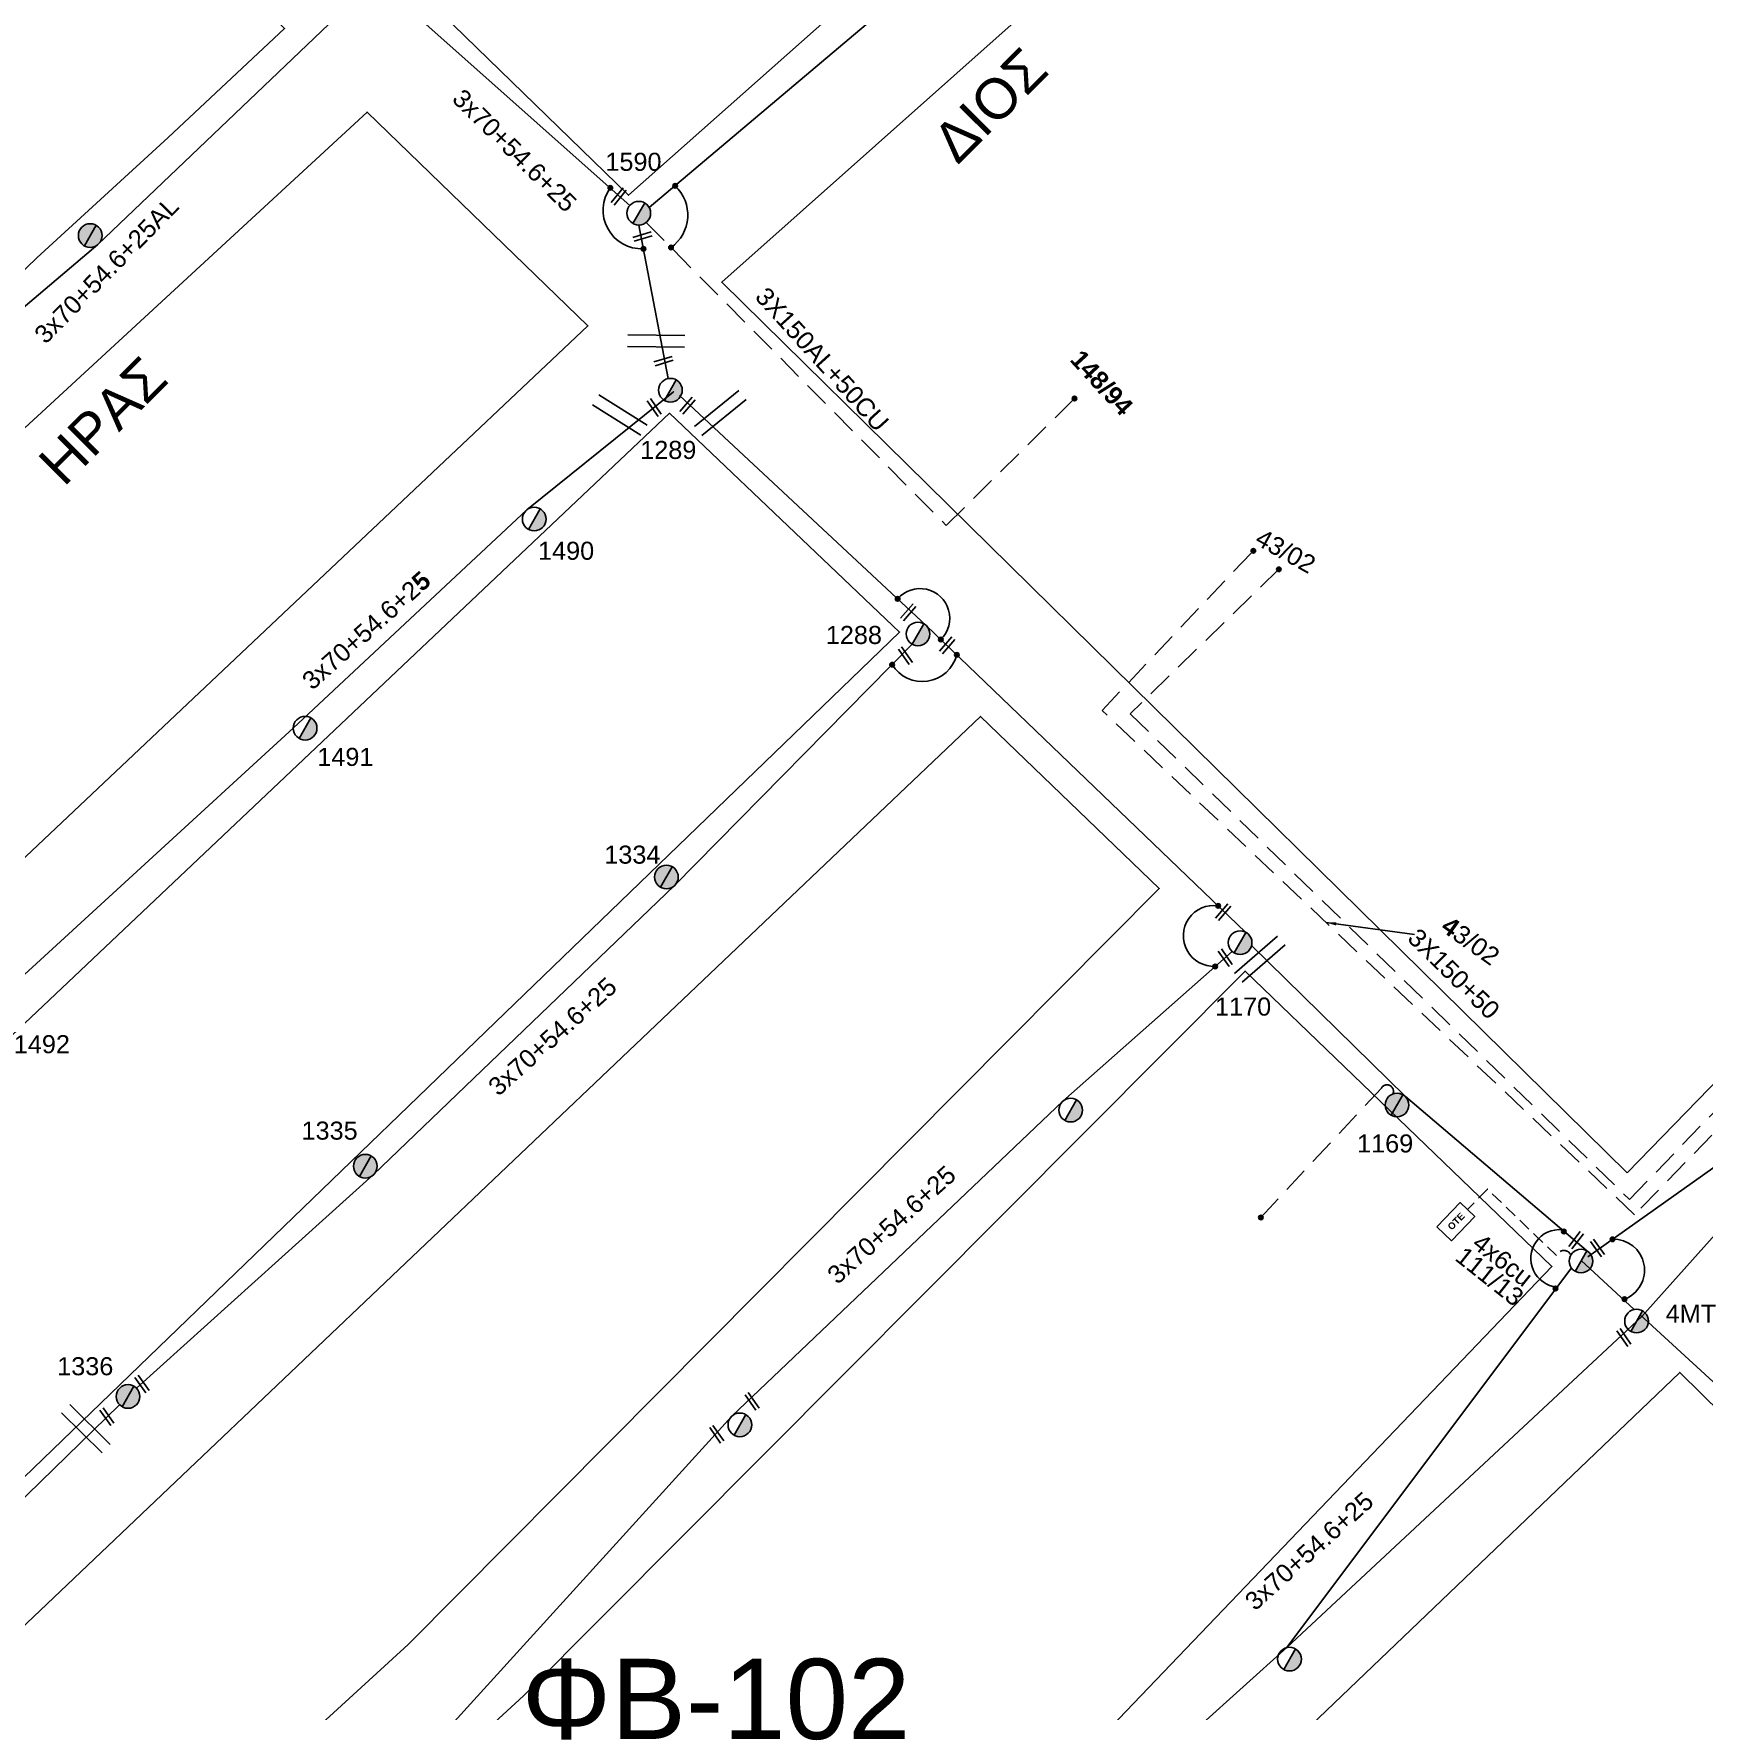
# Model space of a CAD drawing. Header units: millimetres. Extents: x -2449 to 2989, y 8 to 1056.
# Drawn here: x 1639.8 to 1806.2, y 552.8 to 720 of the extents above; entities that cross this region are included whole.
import ezdxf

# ---------------------------------------------------------------- set-up
doc = ezdxf.new("R2010")
doc.units = ezdxf.units.MM
doc.linetypes.add('DASHED', pattern=[19.05, 12.7, -6.35])
for name, color, linetype in [('Pillar OTE', 7, 'Continuous'), ('Άγνωστα', 7, 'Continuous'), ('Επιγραφές - Σχήματα', 7, 'Continuous'), ('Καλώδια ΧΤ   3x150AL+50CU', 7, 'DASHED'), ('Μηχανική τομή', 7, 'Continuous'), ('Στύλος Ξύλινος', 7, 'Continuous'), ('Στύλος Ξύλινος @ 1', 7, 'Continuous'), ('Στύλος ΦΜ', 7, 'Continuous'), ('Στύλος ΦΜ @ 1', 7, 'Continuous'), ('Συνδέσεις', 7, 'Continuous'), ('Συνεστραμμένα ΧΤ   3x70+54.6+25 AL', 7, 'SYN_LINE'), ('Τομή', 7, 'Continuous'), ('Υπόβαθρο ΔΕΗ', 7, 'Continuous'), ('Υπόγεια Καλώδια Δικτύου ΧΤ   .075', 7, 'DASHED'), ('Υπόγεια καλώδια Παροχών ΧΤ   4x6', 7, 'DASHED')]:
    doc.layers.add(name, color=color, linetype=linetype)
doc.styles.add('arial', font='arial.ttf')
doc.styles.get("Standard").update_dxf_attribs({"font": 'arial.ttf'})
doc.linetypes.add('SYN_LINE', pattern='A,0.5,-0.0001,["/\\/\\/\\/",Standard,S=0.1,R=0,X=0,Y=-0.05],-0.25', length=0.7501)
doc.dimstyles.new('ISO-25', dxfattribs={"dimtxt": 2.5, "dimasz": 2.5, "dimexe": 1.25, "dimexo": 0.625, "dimtad": 1, "dimtxsty": 'Standard', "dimcen": 2.5, "dimadec": 0, "dimazin": 0, "dimtfac": 1, "dimtmove": 0, "dimatfit": 3, "dimfxl": 1, "dimarcsym": 0})

# ---------------------------------------------------------------- blocks, each defined once
blk = doc.blocks.new('ΥΠΑΡΧΩΝ ΤΣΙΜΕΝΤΕΝΙΟΣ ΣΤΥΛΟΣ')
at = {"layer": 'Στύλος ΦΜ'}
blk.add_hatch(color=7, dxfattribs=at).paths.add_polyline_path([(-1.29, -2.28, 0.574793), (2.62, 0, 0.268822), (1.3, 2.27)])
at = {"layer": 'Στύλος ΦΜ', "color": 7}
blk.add_line((-1.29, -2.28), (1.3, 2.27), dxfattribs=at)
blk.add_circle((0, 0), 2.62, dxfattribs=at)
at = {"layer": 'Στύλος ΦΜ', "flags": 4}
for tag, p in [('ΑΡΙΘΜΟΣ', (-4.68, 8.05)), ('ΤΥΠΟΣ', (-4.91, 3.03))]:
    blk.add_attdef(tag, p, '', height=4, dxfattribs=at)
blk = doc.blocks.new('ΥΠΑΡΧΩΝ ΞΥΛΙΝΟΣ ΣΤΥΛΟΣ')
at = {"layer": 'Στύλος Ξύλινος'}
h = blk.add_hatch(color=7, dxfattribs=at)
h.paths.add_polyline_path([(-2.62, 0, 0.270008), (-1.29, -2.28), (1.3, 2.27, 0.576266)])
h.paths.add_polyline_path([(-1.29, -2.28, 0.574793), (2.62, 0, 0.268822), (1.3, 2.27)])
at = {"layer": 'Στύλος Ξύλινος', "color": 7}
blk.add_line((-1.29, -2.28), (1.3, 2.27), dxfattribs=at)
blk.add_circle((0, 0), 2.62, dxfattribs=at)
at = {"layer": 'Στύλος Ξύλινος', "flags": 4}
for tag, p in [('ΑΡΙΘΜΟΣ', (-4.91, 8.6)), ('ΤΥΠΟΣ', (-4.85, 3.39))]:
    blk.add_attdef(tag, p, '', height=4, dxfattribs=at)
blk = doc.blocks.new('ΤΟΜΗ')
at = {"layer": 'Τομή', "ltscale": 40}
for p, q in [((-5.68, 0), (5.68, 0)), ((5.68, -2.33), (-5.68, -2.33))]:
    blk.add_line(p, q, dxfattribs=at)
blk = doc.blocks.new('_ΣΥΝΔΕΣΗ')
at = {"layer": 'Συνδέσεις', "linetype": 'SYN_LINE', "ltscale": 40}
blk.add_hatch(color=256, dxfattribs=at).paths.add_polyline_path([(0.5, -0.01, 1), (-0.5, -0.01, 1)])
at = {"layer": 'Συνδέσεις'}
blk.add_circle((0, -0.01), 0.5, dxfattribs=at)
blk = doc.blocks.new('ΜΗΧΑΝΙΚΗ ΤΟΜΗ')
at = {"layer": 'Μηχανική τομή', "ltscale": 40}
for p, q in [((-1.89, 0.78), (1.89, 0.78)), ((1.89, 0), (-1.89, 0))]:
    blk.add_line(p, q, dxfattribs=at)
blk = doc.blocks.new('PILLAR ΟΤΕ')
at = {"layer": 'Pillar OTE', "ltscale": 40}
blk.add_lwpolyline([(-3.31, 2.02), (3.39, 2.02), (3.39, -1.99), (-3.31, -1.99)], close=True, dxfattribs=at)
at = {"layer": 'Pillar OTE', "insert": (-1.81, 0.71), "char_height": 1.3575, "width": 109.961, "attachment_point": 1}
blk.add_mtext('{\\fArial|b1|i0|c161|p34;OTE}', dxfattribs=at)

msp = doc.modelspace()

# ---------------------------------------------------------------- linework, layer by layer
at = {"layer": 'Άγνωστα', "color": 151, "linetype": 'SYN_LINE', "ltscale": 20}
msp.add_line((1794.6, 598.07), (1823.62, 618.71), dxfattribs=at)
at = {"layer": 'Άγνωστα', "color": 1, "linetype": 'SYN_LINE', "ltscale": 20}
msp.add_lwpolyline([(1700.06, 700.89), (1702.99, 685.58)], dxfattribs=at)
at = {"layer": 'Άγνωστα', "color": 30, "linetype": 'SYN_LINE', "ltscale": 20}
msp.add_lwpolyline([(1623.4, 559.03), (1648.34, 583.34)], dxfattribs=at)
at = {"layer": 'Επιγραφές - Σχήματα', "color": 85, "linetype": 'DASHED', "ltscale": 0.2}
msp.add_lwpolyline([(1762.02, 602), (1774.04, 614.89)], dxfattribs=at)
at = {"layer": 'Επιγραφές - Σχήματα', "color": 7, "ltscale": 0.15}
for centre, radius, start, end in [((1700.34, 702.36), 3.84, 144.2807, 272.6862), ((1700.96, 701.89), 3.98, 305.4702, 46.8305), ((1728.08, 661.7), 2.96, 314.4575, 139.0141), ((1728.3, 658.94), 3.54, 211.5875, 345.6572), ((1757.35, 630.05), 3.04, 81.7592, 272.4784)]:
    msp.add_arc(centre, radius, start, end, dxfattribs=at)
at = {"layer": 'Επιγραφές - Σχήματα', "color": 85, "linetype": 'DASHED', "ltscale": 0.2}
msp.add_arc((1774.59, 614.57), 0.64, 335.1367, 149.6049, dxfattribs=at)
at = {"layer": 'Επιγραφές - Σχήματα', "linetype": 'Continuous', "ltscale": 0.2}
for centre, radius, start, end in [((1791.77, 597.92), 2.86, 84.0703, 265.3166), ((1797.17, 596.74), 3.08, 290.4807, 92.0854)]:
    msp.add_arc(centre, radius, start, end, dxfattribs=at)
at = {"layer": 'Καλώδια ΧΤ   3x150AL+50CU', "color": 27, "ltscale": 0.2}
for points in [[(1700.79, 701.15), (1730.69, 670.95)], [(1730.69, 670.95), (1743.46, 683.59)]]:
    msp.add_lwpolyline(points, dxfattribs=at)
at = {"layer": 'Συνεστραμμένα ΧΤ   3x70+54.6+25 AL', "color": 1, "ltscale": 20}
for p, q in [((1646.18, 698.94), (1673.28, 724.82)), ((1619.73, 676.6), (1646.18, 698.94))]:
    msp.add_line(p, q, dxfattribs=at)
at = {"layer": 'Συνεστραμμένα ΧΤ   3x70+54.6+25 AL', "color": 151, "ltscale": 8}
msp.add_line((1799.23, 592.83), (1793.94, 597.7), dxfattribs=at)
at = {"layer": 'Συνεστραμμένα ΧΤ   3x70+54.6+25 AL', "color": 151, "ltscale": 20}
msp.add_line((1823.79, 570.24), (1799.81, 592.3), dxfattribs=at)
at = {"layer": 'Συνεστραμμένα ΧΤ   3x70+54.6+25 AL', "color": 27, "linetype": 'SYN_LINE', "ltscale": 20}
msp.add_lwpolyline([(1701.1, 702.62), (1737.12, 733.07), (1762.43, 755.34), (1799.44, 789.89)], dxfattribs=at)
at = {"layer": 'Συνεστραμμένα ΧΤ   3x70+54.6+25 AL', "color": 1, "linetype": 'SYN_LINE', "ltscale": 20}
msp.add_lwpolyline([(1674.71, 724.61), (1699.18, 702.85)], dxfattribs=at)
at = {"layer": 'Συνεστραμμένα ΧΤ   3x70+54.6+25 AL', "color": 30, "linetype": 'SYN_LINE', "ltscale": 20}
msp.add_lwpolyline([(1703.52, 684.27), (1703.52, 684.27), (1688.9, 672.51), (1665.64, 650.75), (1636.05, 623.66), (1596.68, 584.68)], dxfattribs=at)
at = {"layer": 'Συνεστραμμένα ΧΤ   3x70+54.6+25 AL', "color": 173, "linetype": 'SYN_LINE', "ltscale": 20}
for points in [[(1760.54, 630.4), (1728.68, 660.99), (1704.1, 683.89)], [(1650.03, 584.98), (1673.61, 606.23), (1703.63, 635.07), (1727.29, 659.12)], [(1759.17, 628.51), (1742.3, 613.57), (1709.32, 582.19), (1680.67, 550.63)]]:
    msp.add_lwpolyline(points, dxfattribs=at)
at = {"layer": 'Συνεστραμμένα ΧΤ   3x70+54.6+25 AL', "color": 85, "linetype": 'SYN_LINE', "ltscale": 20}
for points in [[(1761.1, 629.09), (1776.42, 614.04), (1794.68, 598.55)], [(1792.96, 596.97), (1764.63, 559.13), (1755.91, 551.29)]]:
    msp.add_lwpolyline(points, dxfattribs=at)
at = {"layer": 'Συνεστραμμένα ΧΤ   3x70+54.6+25 AL', "color": 7, "linetype": 'SYN_LINE', "ltscale": 20}
for points in [[(1799.99, 592.13), (1823.54, 618.5)], [(1764.63, 559.13), (1799.99, 592.13)]]:
    msp.add_lwpolyline(points, dxfattribs=at)
at = {"layer": 'Υπόβαθρο ΔΕΗ'}
for points in [[(1617.61, 782.98), (1700.4, 865.64), (1798.35, 791.97), (1699.03, 703.86), (1617.61, 782.98)], [(1798.51, 606.44), (1901.47, 712.32), (1808.28, 784.15), (1708.32, 695.18), (1798.51, 606.44)], [(1632.72, 552.28), (1630.97, 553.85), (1734.1, 651.92), (1751.91, 634.79), (1677.1, 559.44)], [(1688.59, 554.32), (1760.45, 626.55), (1791.02, 597.1), (1747.1, 551.24)], [(1839.51, 551.35), (1803.76, 586.55), (1721.11, 507.47)], [(1677.1, 559.44), (1647.36, 532.25)], [(1688.59, 554.32), (1655.99, 524.35), (1679.61, 495.23)]]:
    msp.add_lwpolyline(points, dxfattribs=at)
at = {"layer": 'Υπόβαθρο ΔΕΗ', "ltscale": 20}
for points in [[(1539.71, 648.08), (1563.12, 624.29), (1585.05, 645.19), (1590.18, 650.08), (1604.77, 663.87), (1623.23, 681.36), (1640.11, 697.62), (1653.19, 709.61), (1664.77, 720.47), (1642.9, 741.45), (1539.71, 648.08)], [(1570.31, 616.35), (1591.94, 593.55), (1694.99, 690.83), (1672.99, 712.14), (1606.87, 651.14), (1570.31, 616.35)], [(1600.54, 585.09), (1623.41, 561.28), (1726.03, 660.32), (1703.12, 682.13), (1600.54, 585.09)]]:
    msp.add_lwpolyline(points, dxfattribs=at)
at = {"layer": 'Υπόγεια Καλώδια Δικτύου ΧΤ   .075', "color": 173, "linetype": 'DASHED', "ltscale": 0.2}
for points in [[(1858.33, 742.45), (1866.13, 752.07), (1910.55, 716.72), (1799.26, 602.27), (1746.21, 652.52)], [(1746.21, 652.52), (1761.28, 668.43)]]:
    msp.add_lwpolyline(points, dxfattribs=at)
at = {"layer": 'Υπόγεια Καλώδια Δικτύου ΧΤ   .075', "color": 30, "linetype": 'DASHED', "ltscale": 0.2}
msp.add_lwpolyline([(1763.82, 666.58), (1749.01, 652.18), (1798.75, 603.78), (1908.31, 717.3), (1866.5, 750.36), (1859.71, 741.43)], dxfattribs=at)
at = {"layer": 'Υπόγεια καλώδια Παροχών ΧΤ   4x6', "color": 7, "linetype": 'DASHED', "ltscale": 0.1}
msp.add_lwpolyline([(1792.91, 598.26, 0.673317), (1791.48, 598.19), (1784.59, 604.83), (1782.61, 602.78)], format="xyb", dxfattribs=at)

# ---------------------------------------------------------------- block references
at = {"layer": 'Pillar OTE', "xscale": 0.4999999999999999, "yscale": 0.4999999999999999, "zscale": 0.4999999999999999, "rotation": 46.06917334218574}
msp.add_blockref('PILLAR ΟΤΕ', (1781.44, 601.55), dxfattribs=at)
at = {"layer": 'Μηχανική τομή'}
for p, xscale, yscale, zscale, rotation in [((1697.9, 703.86), 0.5000000000000587, 0.5000000000000587, 0.5000000000000587, 230.8543314147319), ((1700.38, 699.92), 0.5000000000000788, 0.5000000000000788, 0.5000000000000788, 197.1683574536312), ((1702.47, 687.52), 0.5000000000000788, 0.5000000000000788, 0.5000000000000788, 197.1683574536312), ((1701.44, 682.59), 0.5000000000000059, 0.5000000000000059, 0.5000000000000059, 305.1309910353567), ((1704.76, 683.02), 0.5000000000000817, 0.5000000000000817, 0.5000000000000817, 229.1695149218679), ((1726.76, 662.42), 0.5000000000000817, 0.5000000000000817, 0.5000000000000817, 229.1695149218679), ((1726.46, 657.86), 0.5000000000000059, 0.5000000000000059, 0.5000000000000059, 305.1309910353567), ((1730.64, 659.14), 0.5000000000000817, 0.5000000000000817, 0.5000000000000817, 229.1695149218679), ((1758.13, 632.54), 0.5000000000000817, 0.5000000000000817, 0.5000000000000817, 229.1695149218679), ((1758.32, 627.76), 0.5000000000000059, 0.5000000000000059, 0.5000000000000059, 305.1309910353567), ((1793.27, 599.85), 0.5000000000001407, 0.5000000000001407, 0.5000000000001407, 232.1541293134015), ((1795.4, 598.84), 0.5000000000000059, 0.5000000000000059, 0.5000000000000059, 305.1309910353567), ((1798.03, 589.92), 0.5000000000000059, 0.5000000000000059, 0.5000000000000059, 305.1309910353567), ((1650.41, 585.29), 0.5000000000000039, 0.5000000000000039, 0.5000000000000039, 305.1309910353563), ((1711.19, 583.55), 0.5000000000000059, 0.5000000000000059, 0.5000000000000059, 305.1309910353567), ((1646.91, 582.03), 0.5000000000000039, 0.5000000000000039, 0.5000000000000039, 305.1309910353563), ((1707.67, 580.28), 0.5000000000000059, 0.5000000000000059, 0.5000000000000059, 305.1309910353567)]:
    msp.add_blockref('ΜΗΧΑΝΙΚΗ ΤΟΜΗ', p, dxfattribs=dict(at, xscale=xscale, yscale=yscale, zscale=zscale, rotation=rotation))
at = {"layer": 'Στύλος Ξύλινος @ 1', "ltscale": 40, "xscale": 0.4499999999998181, "yscale": 0.4499999999998181, "zscale": 0.4499999999998181}
msp.add_blockref('ΥΠΑΡΧΩΝ ΞΥΛΙΝΟΣ ΣΤΥΛΟΣ', (1645.41, 699.84), dxfattribs=at)
at = {"layer": 'Στύλος Ξύλινος @ 1', "ltscale": 40}
ref = msp.add_blockref('ΥΠΑΡΧΩΝ ΞΥΛΙΝΟΣ ΣΤΥΛΟΣ', (1702.81, 635.92), dxfattribs=dict(at, xscale=0.4499999999998181, yscale=0.4499999999998181, zscale=0.4499999999998181))
ref.add_attrib('ΤΥΠΟΣ', '1334', (1696.62, 637.25), dxfattribs={"layer": 'Στύλος Ξύλινος', "height": 1.8, "flags": 4})
ref = msp.add_blockref('ΥΠΑΡΧΩΝ ΞΥΛΙΝΟΣ ΣΤΥΛΟΣ', (1775.59, 613.2), dxfattribs=dict(at, xscale=0.4499999999998181, yscale=0.4499999999998181, zscale=0.4499999999998181))
ref.add_attrib('ΤΥΠΟΣ', '1169', (1771.61, 608.47), dxfattribs={"layer": 'Στύλος Ξύλινος', "height": 1.8, "flags": 4})
ref = msp.add_blockref('ΥΠΑΡΧΩΝ ΞΥΛΙΝΟΣ ΣΤΥΛΟΣ', (1672.82, 607.1), dxfattribs=dict(at, xscale=0.4499999999998181, yscale=0.4499999999998181, zscale=0.4499999999998181))
ref.add_attrib('ΤΥΠΟΣ', '1335', (1666.46, 609.75), dxfattribs={"layer": 'Στύλος Ξύλινος', "height": 1.8, "flags": 4})
ref = msp.add_blockref('ΥΠΑΡΧΩΝ ΞΥΛΙΝΟΣ ΣΤΥΛΟΣ', (1649.18, 584.16), dxfattribs=dict(at, xscale=0.4499999999998181, yscale=0.4499999999998181, zscale=0.4499999999998181))
ref.add_attrib('ΤΥΠΟΣ', '1336', (1642.12, 586.27), dxfattribs={"layer": 'Στύλος Ξύλινος', "height": 1.8, "flags": 4})
at = {"layer": 'Στύλος ΦΜ @ 1', "ltscale": 40}
ref = msp.add_blockref('ΥΠΑΡΧΩΝ ΤΣΙΜΕΝΤΕΝΙΟΣ ΣΤΥΛΟΣ', (1700.06, 702.07), dxfattribs=dict(at, xscale=0.4499999999998181, yscale=0.4499999999998181, zscale=0.4499999999998181))
ref.add_attrib('ΤΥΠΟΣ', '1590', (1696.73, 706.29), dxfattribs={"layer": 'Στύλος ΦΜ', "height": 1.8, "flags": 4})
ref = msp.add_blockref('ΥΠΑΡΧΩΝ ΤΣΙΜΕΝΤΕΝΙΟΣ ΣΤΥΛΟΣ', (1703.21, 684.43), dxfattribs=dict(at, xscale=0.4499999999998181, yscale=0.4499999999998181, zscale=0.4499999999998181))
ref.add_attrib('ΤΥΠΟΣ', '1289', (1700.2, 677.58), dxfattribs={"layer": 'Στύλος ΦΜ', "height": 1.8, "flags": 4})
ref = msp.add_blockref('ΥΠΑΡΧΩΝ ΤΣΙΜΕΝΤΕΝΙΟΣ ΣΤΥΛΟΣ', (1689.64, 671.59), dxfattribs=dict(at, xscale=0.4499999999998181, yscale=0.4499999999998181, zscale=0.4499999999998181))
ref.add_attrib('ΤΥΠΟΣ', '1490', (1690.02, 667.53), dxfattribs={"layer": 'Στύλος ΦΜ', "height": 1.8, "flags": 4})
ref = msp.add_blockref('ΥΠΑΡΧΩΝ ΤΣΙΜΕΝΤΕΝΙΟΣ ΣΤΥΛΟΣ', (1727.87, 660.14), dxfattribs=dict(at, xscale=0.4499999999998181, yscale=0.4499999999998181, zscale=0.4499999999998181))
ref.add_attrib('ΤΥΠΟΣ', '1288', (1718.69, 659.14), dxfattribs={"layer": 'Στύλος ΦΜ', "height": 1.8, "flags": 4})
ref = msp.add_blockref('ΥΠΑΡΧΩΝ ΤΣΙΜΕΝΤΕΝΙΟΣ ΣΤΥΛΟΣ', (1666.82, 650.75), dxfattribs=dict(at, xscale=0.4499999999998181, yscale=0.4499999999998181, zscale=0.4499999999998181))
ref.add_attrib('ΤΥΠΟΣ', '1491', (1668.03, 646.99), dxfattribs={"layer": 'Στύλος ΦΜ', "height": 1.8, "flags": 4})
ref = msp.add_blockref('ΥΠΑΡΧΩΝ ΤΣΙΜΕΝΤΕΝΙΟΣ ΣΤΥΛΟΣ', (1759.96, 629.38), dxfattribs=dict(at, xscale=0.4499999999998181, yscale=0.4499999999998181, zscale=0.4499999999998181))
ref.add_attrib('ΤΥΠΟΣ', '1170', (1757.46, 622.11), dxfattribs={"layer": 'Στύλος ΦΜ', "height": 1.8, "flags": 4})
ref = msp.add_blockref('ΥΠΑΡΧΩΝ ΤΣΙΜΕΝΤΕΝΙΟΣ ΣΤΥΛΟΣ', (1636.85, 622.79), dxfattribs=dict(at, xscale=0.4499999999998181, yscale=0.4499999999998181, zscale=0.4499999999998181))
ref.add_attrib('ΤΥΠΟΣ', '1492', (1637.8, 618.36), dxfattribs={"layer": 'Στύλος ΦΜ', "height": 1.8, "flags": 4})
at = {"layer": 'Στύλος ΦΜ @ 1', "ltscale": 40, "xscale": 0.4499999999998181, "yscale": 0.4499999999998181, "zscale": 0.4499999999998181}
for p in [(1743.08, 612.69), (1793.92, 597.65), (1710.13, 581.33), (1764.88, 557.98)]:
    msp.add_blockref('ΥΠΑΡΧΩΝ ΤΣΙΜΕΝΤΕΝΙΟΣ ΣΤΥΛΟΣ', p, dxfattribs=at)
at = {"layer": 'Στύλος ΦΜ @ 1', "ltscale": 40}
ref = msp.add_blockref('ΥΠΑΡΧΩΝ ΤΣΙΜΕΝΤΕΝΙΟΣ ΣΤΥΛΟΣ', (1799.45, 591.67), dxfattribs=dict(at, xscale=0.4499999999998181, yscale=0.4499999999998181, zscale=0.4499999999998181))
ref.add_attrib('ΤΥΠΟΣ', '4ΜΤ', (1802.35, 591.52), dxfattribs={"layer": 'Στύλος ΦΜ', "height": 1.8, "flags": 4})
at = {"layer": 'Συνδέσεις', "xscale": 0.4500000000000455, "yscale": 0.4500000000000455, "zscale": 0.4500000000000455}
for p in [(1697.22, 704.6), (1703.68, 704.8), (1700.52, 698.52), (1703.27, 698.65), (1743.46, 683.6), (1761.28, 668.43), (1763.82, 666.59), (1725.84, 663.64), (1730.15, 659.59), (1725.29, 657.09), (1731.74, 658.06), (1757.78, 633.06), (1757.48, 627.01), (1762.03, 602), (1792.21, 600.6), (1797.06, 599.82), (1791.38, 594.92), (1798.25, 593.85)]:
    msp.add_blockref('_ΣΥΝΔΕΣΗ', p, dxfattribs=at)
at = {"layer": 'Τομή'}
for p, xscale, yscale, zscale, rotation in [((1701.8, 689.91), 0.4999999999999998, 0.4999999999999998, 0.4999999999999998, 359.1558336879864), ((1698.48, 682.46), 0.4999999999999997, 0.4999999999999997, 0.4999999999999997, 327.8166864719432), ((1707.82, 682.6), 0.4999999999999998, 0.4999999999999998, 0.4999999999999998, 39.15378253485959), ((1761.55, 628.17), 0.4999999999999732, 0.4999999999999732, 0.4999999999999732, 41.04593870231389), ((1645.39, 581.37), 0.4999999999999698, 0.4999999999999698, 0.4999999999999698, 315.4119724199815)]:
    msp.add_blockref('ΤΟΜΗ', p, dxfattribs=dict(at, xscale=xscale, yscale=yscale, zscale=zscale, rotation=rotation))

# ---------------------------------------------------------------- texts
at = {"layer": 'Άγνωστα', "linetype": 'SYN_LINE', "ltscale": 20, "insert": (1777.78, 630.97), "char_height": 1.8, "width": 69.1904, "attachment_point": 1, "rotation": 315.4339, "style": 'arial'}
msp.add_mtext('3X150+50', dxfattribs=at)
at = {"layer": 'Επιγραφές - Σχήματα', "char_height": 4, "width": 157.7424, "attachment_point": 1, "rotation": 45.0468}
for s, insert in [('ΔΙΟΣ', (1728.99, 709.64)), ('ΗΡΑΣ', (1639.95, 677.54))]:
    msp.add_mtext(s, dxfattribs=dict(at, insert=insert))
at = {"layer": 'Επιγραφές - Σχήματα', "linetype": 'SYN_LINE', "ltscale": 20, "char_height": 1.8, "width": 69.1904, "attachment_point": 1, "style": 'arial'}
for s, insert, rotation in [('{\\fArial|b1|i0|c161|p34;148/94}', (1744.24, 688.62), 312.6346), ('43/02', (1762.19, 670.72), 330.858), ('{\\fArial|b1|i0|c161|p34;4}3/02', (1780.88, 632.12), 324.5597)]:
    msp.add_mtext(s, dxfattribs=dict(at, insert=insert, rotation=rotation))
at = {"layer": 'Επιγραφές - Σχήματα', "color": 7, "linetype": 'DASHED', "ltscale": 0.1, "char_height": 1.8, "attachment_point": 1, "rotation": 321.5961}
for s, insert in [('111/13', (1782.37, 599.22)), ('4x6cu', (1784.06, 600.55))]:
    msp.add_mtext_dynamic_manual_height_columns(s, width=20.5292, gutter_width=12.5, heights=[0], dxfattribs=dict(at, insert=insert))
at = {"layer": 'Επιγραφές - Σχήματα', "insert": (1688.38, 558.02), "char_height": 8, "width": 103.4348, "attachment_point": 1}
msp.add_mtext('ΦΒ-102', dxfattribs=at)
at = {"layer": 'Καλώδια ΧΤ   3x150AL+50CU', "ltscale": 40, "insert": (1712.87, 694.87), "char_height": 1.8, "width": 69.1904, "attachment_point": 1, "rotation": 312.1724, "style": 'arial'}
msp.add_mtext('3X150AL+50CU', dxfattribs=at)
at = {"layer": 'Συνεστραμμένα ΧΤ   3x70+54.6+25 AL', "style": 'arial'}
msp.add_text('3x70+54.6+25AL', height=1.8, rotation=45.5072, dxfattribs=at).set_placement((1640.96, 688.94))
at = {"layer": 'Συνεστραμμένα ΧΤ   3x70+54.6+25 AL', "linetype": 'SYN_LINE', "ltscale": 20, "char_height": 1.8, "width": 69.1904, "attachment_point": 1, "style": 'arial'}
for s, insert, rotation in [('3x70+54.6+25', (1682.61, 714.61), 315.3391), ('3x70+54.6+2{\\fArial|b1|i0|c161|p34;5}', (1666.33, 655.8), 41.927), ('3x70+54.6+25', (1684.87, 615.34), 41.927), ('3x70+54.6+25', (1718.65, 596.58), 41.927), ('3x70+54.6+25', (1760.25, 564.06), 41.927)]:
    msp.add_mtext(s, dxfattribs=dict(at, insert=insert, rotation=rotation))

# ---------------------------------------------------------------- leaders
at = {"layer": 'Επιγραφές - Σχήματα', "ltscale": 40}
msp.add_leader([(1768.54, 631.39), (1777.34, 630.18)], dimstyle='ISO-25', override={"dimasz": 1, "dimtad": 0}, dxfattribs=at)

doc.saveas('drawing.dxf')
